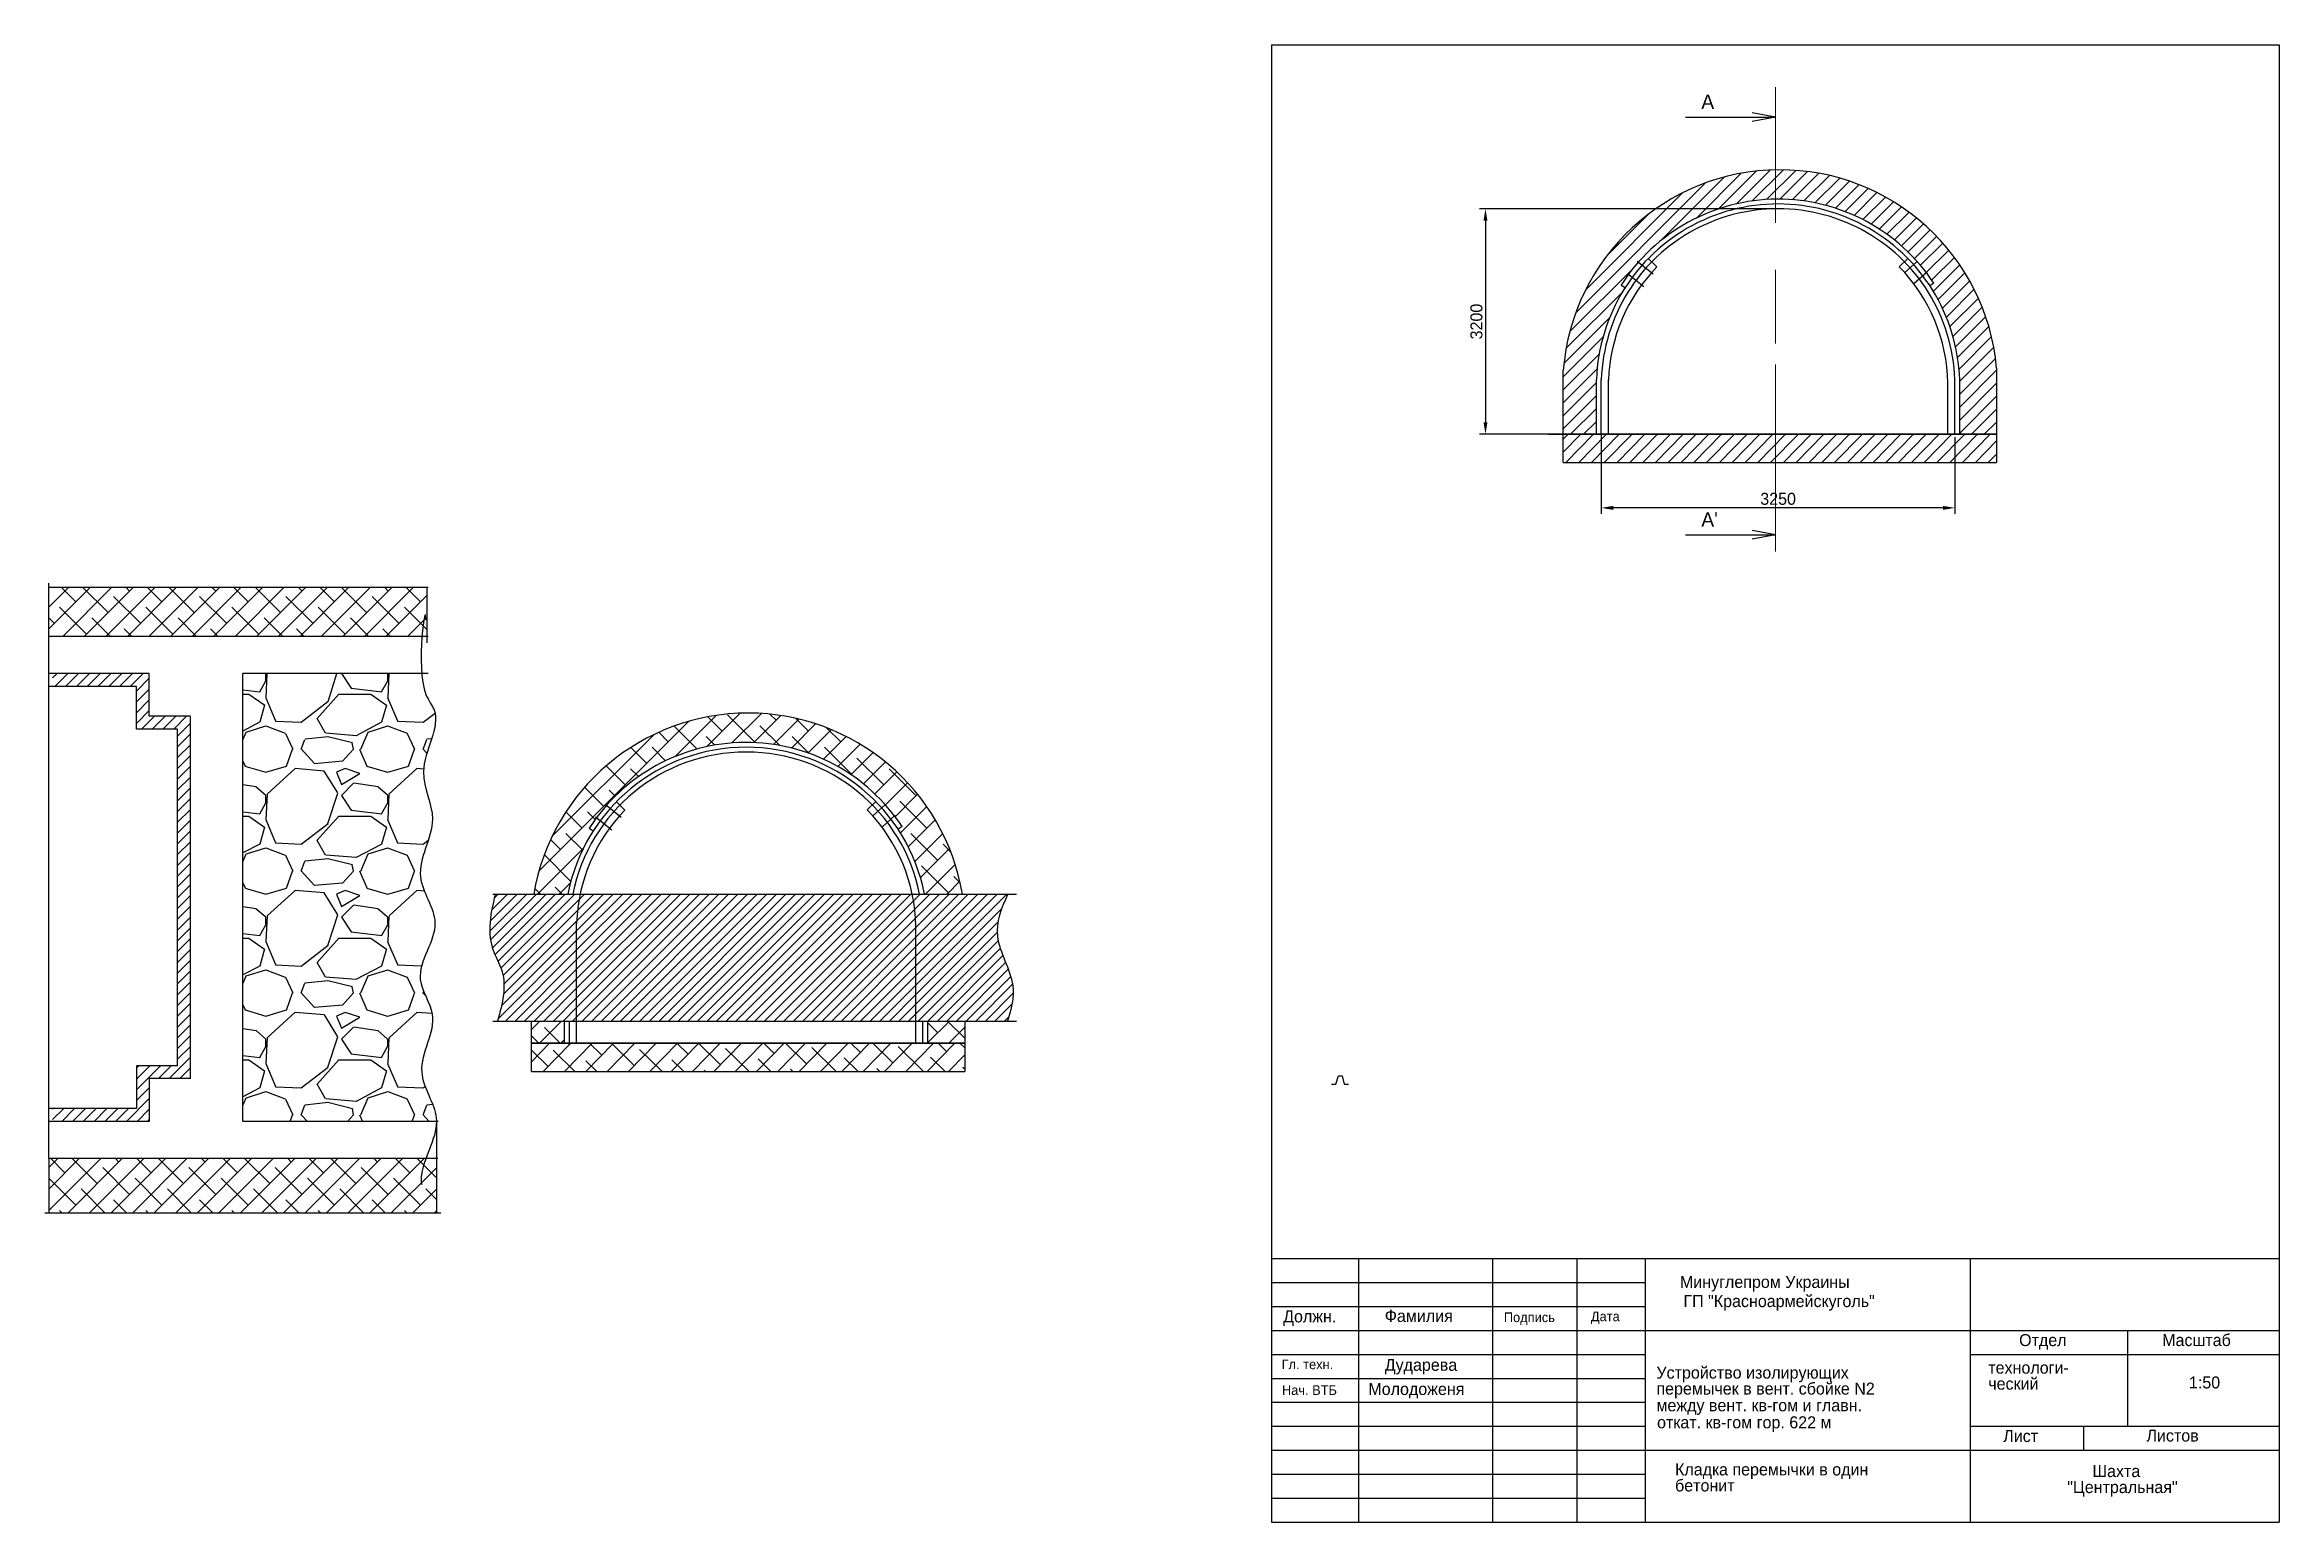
# Model space of a CAD drawing. Header units: millimetres. Extents: x 81 to 547, y -59 to 249.
import ezdxf

# ---------------------------------------------------------------- set-up
doc = ezdxf.new("R2010")
doc.units = ezdxf.units.MM
doc.dimstyles.new('ISO-25', dxfattribs={"dimtxt": 2.5, "dimasz": 2.5, "dimexe": 1.25, "dimexo": 0.625, "dimtad": 1, "dimtxsty": 'Standard', "dimcen": 2.5, "dimadec": 0, "dimazin": 0, "dimtfac": 1, "dimtmove": 0, "dimatfit": 3, "dimfxl": 0, "dimarcsym": 0})

# ---------------------------------------------------------------- blocks, each defined once
blk = doc.blocks.new('*D1')
at = {"color": 0, "lineweight": -2}
for p, q in [((405.45, 167.44), (405.45, 150.78)), ((479.13, 166.73), (479.13, 150.78)), ((476.63, 152.03), (407.95, 152.03))]:
    blk.add_line(p, q, dxfattribs=at)
at = {"color": 0}
for points in [[(407.95, 152.44), (407.95, 151.61), (405.45, 152.03)], [(476.63, 152.44), (476.63, 151.61), (479.13, 152.03)]]:
    blk.add_solid(points, dxfattribs=at)
at = {"layer": 'Defpoints', "color": 0}
for p in [(405.45, 168.07), (479.13, 167.36), (405.45, 152.03)]:
    blk.add_point(p, dxfattribs=at)
at = {"color": 0, "insert": (442.29, 153.9), "char_height": 2.5, "attachment_point": 5}
blk.add_mtext('3250', dxfattribs=at)
blk = doc.blocks.new('*D2')
at = {"color": 0, "lineweight": -2}
for p, q in [((441.11, 214.35), (380.06, 214.35)), ((381.31, 211.85), (381.31, 169.86)), ((440.15, 167.36), (380.06, 167.36))]:
    blk.add_line(p, q, dxfattribs=at)
at = {"color": 0}
for points in [[(380.9, 211.85), (381.73, 211.85), (381.31, 214.35)], [(380.9, 169.86), (381.73, 169.86), (381.31, 167.36)]]:
    blk.add_solid(points, dxfattribs=at)
at = {"layer": 'Defpoints', "color": 0}
for p in [(441.73, 214.35), (381.31, 167.36), (440.78, 167.36)]:
    blk.add_point(p, dxfattribs=at)
at = {"color": 0, "insert": (379.44, 190.85), "char_height": 2.5, "attachment_point": 5, "rotation": 90}
blk.add_mtext('3200', dxfattribs=at)

msp = doc.modelspace()

# ---------------------------------------------------------------- hatches: boundary and pattern name
h = msp.add_hatch()
h.set_pattern_fill('ANSI31', color=256, scale=0.6, style=0)
h.paths.add_polyline_path([(441.73, 222.465, 0.3854287), (397.528, 180.702), (397.528, 167.355), (404.445, 167.355), (404.445, 178.757, -0.1349998), (410.413, 197.929), (409.571, 198.469, -0.2517057), (441.73, 216.352)])
h.paths.add_polyline_path([(441.73, 222.465), (441.73, 216.352, -0.2563067), (474.762, 198.84), (473.927, 198.29, -0.1549431), (480.129, 176.23), (480.129, 167.355), (487.821, 167.355), (487.821, 181.161, 0.3947518)])
h = msp.add_hatch()
h.set_pattern_fill('ANSI31', color=256, scale=0.6, angle=0.6, style=0)
h.paths.add_polyline_path([(441.73, 167.355), (397.528, 167.355), (397.528, 161.455), (441.73, 161.455)])
h.paths.add_polyline_path([(487.821, 167.355), (441.73, 167.355), (441.73, 161.455), (487.821, 161.455)])
h = msp.add_hatch()
h.set_pattern_fill('ANSI38', color=256, style=0)
h.paths.add_polyline_path([(160.779, 135.444), (81.927, 135.444), (81.927, 125.257), (160.779, 125.257)])
h = msp.add_hatch()
h.set_pattern_fill('ANSI31', color=256, scale=0.5, style=0)
h.set_pattern_definition([(45, (46.9733, 0), (-1.122532, 1.122532), [])])
h.paths.add_polyline_path([(111.488, 108.599), (102.883, 108.599), (102.883, 117.509), (82.748, 117.509), (82.748, 114.811), (100.186, 114.811), (100.186, 105.901), (108.79, 105.901), (108.79, 35.799), (100.186, 35.799), (100.186, 26.889), (82.748, 26.889), (82.748, 24.191), (102.883, 24.191), (102.883, 33.101), (111.488, 33.101)])
h = msp.add_hatch()
h.set_pattern_fill('GRAVEL', color=256, style=0)
h.set_pattern_definition([(228.0128, (18.288, 25.4), (-203.200173, -228.60028), [3.4172, -338.305]), (184.9697, (16.002, 22.86), (304.800493, 25.399821), [5.86405, -580.54]), (132.5104, (10.16, 22.352), (253.999815, -279.400273), [4.1348, -409.347]), (267.2737, (0.254, 16.002), (25.39989, 507.9998365), [5.34005, -528.664]), (292.8337, (0, 10.668), (-127.0003606, 304.800173), [5.2363, -518.398]), (357.2737, (2.032, 5.842), (-507.9998365, 25.39989), [5.34005, -528.664]), (37.6942, (7.366, 5.588), (-330.2002086, -253.9997736), [7.06194, -699.131]), (72.2553, (12.954, 9.906), (177.8003557, 558.800162), [6.6672, -660.053]), (121.4296, (14.986, 16.256), (-203.200052, 330.1996116), [5.3581, -530.455]), (175.2364, (12.192, 20.828), (279.39978, -25.399762), [6.1171, -299.739]), (222.3974, (6.096, 21.336), (-304.800009, -279.3996365), [7.9108, -783.168]), (138.8141, (25.4, 15.748), (-177.799887, 152.399766), [2.7, -267.306]), (171.4692, (23.368, 17.526), (330.199496, -50.800128), [5.1368, -508.546]), (225, (18.288, 18.288), (-5e-15, -25.4), [3.592, -32.329]), (203.1986, (16.51, 21.336), (127.00043, 50.80022), [1.9344, -191.506]), (291.8014, (14.732, 20.574), (-25.40002, 76.20005), [2.7357, -134.048]), (30.9638, (15.748, 18.034), (76.19992, 50.80004), [4.4432, -143.663]), (161.565, (19.558, 20.32), (50.80002, -25.39996), [3.2129, -77.109]), (16.3895, (0, 20.574), (254.00014, 76.199841), [4.5009, -445.588]), (70.3462, (4.318, 21.844), (-101.599717, -279.399605), [3.776, -373.822]), (293.1986, (19.558, 25.4), (-50.80022, 127.00043), [3.8688, -189.572]), (343.6105, (21.082, 21.844), (-254.00014, 76.199841), [4.5009, -445.588]), (339.444, (0, 4.826), (-127.000158, 50.79994), [4.3403, -212.677]), (294.7751, (4.064, 3.302), (-126.999704, 279.39987), [3.6367, -360.036]), (66.8014, (19.812, 0), (50.80022, 127.00043), [3.8688, -189.572]), (17.354, (21.336, 3.556), (-330.200018, -101.599847), [4.2578, -421.524]), (69.444, (7.366, 0), (-50.79994, -127.000158), [2.1702, -214.848]), (101.31, (18.288, 0), (-25.39987, 101.59967), [1.2952, -128.22]), (165.9638, (18.034, 1.27), (76.20005, -25.39996), [5.2363, -99.4905]), (186.009, (12.954, 2.54), (253.999625, 25.399941), [4.8527, -480.414]), (303.69, (15.748, 15.748), (-25.4, 50.79995), [3.6632, -87.9178]), (353.1572, (17.78, 12.7), (431.8001786, -50.8002275), [6.3956, -633.16]), (60.9454, (24.13, 11.938), (-101.599764, -177.799576), [2.6151, -258.894]), (90, (25.4, 14.224), (-25.4, 25.4), [1.524, -23.876]), (120.2564, (12.446, 3.302), (101.599785, -177.79991), [3.5287, -349.339]), (48.0128, (10.668, 6.35), (203.200173, 228.60028), [6.8344, -334.888]), (0, (15.24, 11.43), (25.4, 25.4), [6.604, -18.796]), (325.3048, (21.844, 11.43), (-253.99956, 177.800017), [4.0161, -397.593]), (254.0546, (25.146, 9.144), (-25.400065, -101.60024), [3.6983, -181.217]), (207.646, (24.13, 5.588), (-482.5998305, -254.00016), [6.02145, -596.125]), (175.4261, (18.796, 2.794), (-330.200076, 25.399877), [6.3703, -630.658]), (175.4261, (18.796, 2.794), (-330.200076, 25.399877), [6.3703, -630.658])])
edge = h.paths.add_edge_path()
edge.add_spline(control_points=[(162.712, 24.163), (162.712, 24.414), (162.541, 27.81), (156.838, 35.069), (164.402, 45.208), (156.695, 55.111), (165.47, 64.976), (156.567, 75.729), (164.261, 86.524), (157.396, 97.742), (164.618, 107.763), (160.395, 112.536), (159.812, 115.862), (159.668, 117.537)], knot_values=[12.4274158, 12.4274158, 12.4274158, 12.4274158, 13.2266623, 23.2515333, 35.5220121, 43.1796215, 55.3415913, 65.3664631, 77.6876709, 87.6913671, 100.8153565, 104.4267737, 107.5633933, 107.5633933, 107.5633933, 107.5633933], degree=3, periodic=0)
edge.add_line((159.668, 117.537), (122.394, 117.537))
edge.add_line((122.394, 117.537), (122.394, 24.163))
edge.add_line((122.394, 24.163), (162.712, 24.163))
h = msp.add_hatch()
h.set_pattern_fill('ANSI38', color=256, style=0)
h.paths.add_polyline_path([(195.387, 84.726), (194.545, 85.266, -0.5430464), (259.736, 85.636), (258.901, 85.087, -0.0974448), (264.421, 71.55), (272.332, 71.55, 0.8445532), (183.003, 71.55), (190.101, 71.55, -0.0945752)])
h = msp.add_hatch()
h.set_pattern_fill('JIS_WOOD', color=256, scale=2, style=0)
edge = h.paths.add_edge_path()
edge.add_arc((227.261, 64.29), 35.363, 168.15211, 178.02116, ccw=False)
edge.add_line((192.652, 71.55), (174.991, 71.55))
edge.add_spline(control_points=[(174.991, 71.55), (174.405, 69.313), (172.778, 61.048), (177.86, 55.625), (176.603, 48.864), (175.414, 45.098)], knot_values=[8.3493275, 8.3493275, 8.3493275, 8.3493275, 12.5194981, 22.3759302, 33.2738519, 33.2738519, 33.2738519, 33.2738519], degree=3, periodic=0)
edge.add_line((175.414, 45.098), (191.919, 45.098))
edge.add_line((191.919, 45.098), (191.919, 65.511))
h = msp.add_hatch()
h.set_pattern_fill('JIS_WOOD', color=256, scale=2, style=0)
h.paths.add_polyline_path([(262.603, 63.068, 0.0604038), (261.871, 71.55), (192.652, 71.55, 0.0430885), (191.919, 65.511), (191.919, 45.098), (262.603, 45.098)])
h = msp.add_hatch()
h.set_pattern_fill('JIS_WOOD', color=256, scale=2, style=0)
edge = h.paths.add_edge_path()
edge.add_spline(control_points=[(281.725, 45.098), (282.504, 47.563), (283.976, 53.622), (278.007, 62.243), (280.381, 68.612), (281.781, 71.55)], knot_values=[2.516019, 2.516019, 2.516019, 2.516019, 10.0483543, 20.7942123, 29.9712447, 29.9712447, 29.9712447, 29.9712447], degree=3, periodic=0)
edge.add_line((281.781, 71.55), (261.871, 71.55))
edge.add_arc((227.261, 64.29), 35.363, -1.97884, 11.84789, ccw=False)
edge.add_line((262.603, 63.068), (262.603, 45.098))
edge.add_line((262.603, 45.098), (281.725, 45.098))
h = msp.add_hatch()
h.set_pattern_fill('ANSI38', color=256, style=0)
h.paths.add_polyline_path([(189.419, 45.098), (182.502, 45.098), (182.502, 40.482), (189.419, 40.482)])
h = msp.add_hatch()
h.set_pattern_fill('ANSI38', color=256, style=0)
h.paths.add_polyline_path([(272.795, 45.098), (265.103, 45.098), (265.103, 40.482), (272.795, 40.482)])
h = msp.add_hatch()
h.set_pattern_fill('ANSI38', color=256, angle=0.6, style=0)
h.paths.add_polyline_path([(226.704, 40.482), (182.502, 40.482), (182.502, 34.581), (226.704, 34.581)])
h.paths.add_polyline_path([(272.795, 40.482), (226.704, 40.482), (226.704, 34.581), (272.795, 34.581)])
h = msp.add_hatch()
h.set_pattern_fill('ANSI38', color=256, style=0)
h.paths.add_polyline_path([(162.712, 5.135), (162.712, 16.443), (81.927, 16.443), (81.927, 5.135)])

# ---------------------------------------------------------------- linework, layer by layer
for p, q in [((336.73, 248.545), (546.73, 248.545)), ((336.73, 248.545), (336.73, -59.354)), ((546.73, 248.545), (546.73, -59.354)), ((422.965, 233.464), (441.73, 233.464)), ((441.73, 233.464), (436.854, 234.358)), ((441.73, 233.464), (436.854, 232.57)), ((415.248, 203.998), (417.033, 202.248)), ((467.523, 202.282), (469.299, 204.025)), ((468.667, 201.043), (467.523, 202.282)), ((409.571, 198.469), (410.413, 197.929)), ((474.762, 198.84), (473.927, 198.29)), ((397.528, 161.455), (397.528, 180.702)), ((404.445, 167.355), (404.445, 178.757)), ((405.445, 167.355), (405.445, 178.757)), ((406.945, 167.355), (406.945, 178.757)), ((487.821, 181.161), (487.821, 161.455)), ((477.629, 167.355), (477.629, 176.23)), ((479.129, 167.355), (479.129, 176.23)), ((480.129, 167.355), (480.129, 176.23)), ((394.445, 167.355), (487.821, 167.355)), ((487.821, 167.355), (396.18, 167.355)), ((397.528, 161.455), (487.821, 161.455)), ((422.965, 146.415), (441.73, 146.415)), ((441.73, 146.415), (436.854, 147.309)), ((441.73, 146.415), (436.854, 145.521)), ((160.779, 123.895), (160.779, 135.444)), ((102.883, 117.509), (81.829, 117.509)), ((102.883, 108.599), (102.883, 117.509)), ((161.022, 117.537), (122.394, 117.537)), ((122.394, 24.163), (122.394, 117.537)), ((100.186, 114.811), (81.829, 114.811)), ((100.186, 105.901), (100.186, 114.811)), ((111.488, 108.599), (102.883, 108.599)), ((111.488, 33.101), (111.488, 108.599)), ((108.79, 105.901), (100.186, 105.901)), ((108.79, 35.799), (108.79, 105.901)), ((200.222, 90.794), (202.007, 89.044)), ((252.497, 89.078), (254.273, 90.822)), ((253.641, 87.84), (252.497, 89.078)), ((194.545, 85.266), (195.387, 84.726)), ((259.736, 85.636), (258.901, 85.087)), ((174.478, 71.55), (283.582, 71.55)), ((191.919, 40.482), (191.919, 65.553)), ((262.603, 40.482), (262.603, 63.026)), ((174.478, 45.098), (283.582, 45.098)), ((182.502, 34.581), (182.502, 45.098)), ((189.419, 40.482), (189.419, 45.098)), ((190.419, 40.482), (190.419, 45.098)), ((264.103, 40.482), (264.103, 45.098)), ((265.103, 40.482), (265.103, 45.098)), ((272.795, 45.098), (272.795, 34.581)), ((182.502, 40.482), (272.795, 40.482)), ((272.795, 40.482), (182.502, 40.482)), ((108.79, 35.799), (100.186, 35.799)), ((100.186, 35.799), (100.186, 26.889)), ((111.488, 33.101), (102.883, 33.101)), ((102.883, 33.101), (102.883, 24.191)), ((182.502, 34.581), (272.795, 34.581)), ((350.139, 31.942), (350.667, 33.698)), ((350.667, 33.698), (351.458, 33.698)), ((351.458, 33.698), (351.898, 31.942)), ((349.21, 31.942), (350.139, 31.942)), ((351.898, 31.942), (352.777, 31.942)), ((100.186, 26.889), (81.829, 26.889)), ((102.883, 24.191), (81.829, 24.191)), ((163.051, 24.163), (122.394, 24.163)), ((162.712, 24.163), (162.712, 5.072)), ((81.927, 16.443), (81.927, 5.092)), ((81.088, 5.135), (163.653, 5.135)), ((336.73, -4.354), (546.73, -4.354)), ((354.884, -4.354), (354.884, -59.354)), ((382.787, -4.354), (382.787, -59.354)), ((400.377, -4.354), (400.377, -59.354)), ((414.561, -4.354), (414.561, -59.354)), ((482.294, -4.354), (482.294, -59.354)), ((336.73, -9.354), (414.561, -9.354)), ((336.73, -14.354), (414.561, -14.354)), ((336.73, -19.354), (546.73, -19.354)), ((515.125, -19.354), (515.125, -39.354)), ((336.73, -24.354), (414.561, -24.354)), ((482.294, -24.354), (546.73, -24.354)), ((336.73, -29.354), (414.561, -29.354)), ((336.73, -34.354), (414.561, -34.354)), ((336.73, -39.354), (414.561, -39.354)), ((482.294, -39.354), (546.73, -39.354)), ((505.928, -39.354), (505.928, -44.354)), ((336.73, -44.354), (546.73, -44.354)), ((336.73, -49.354), (414.561, -49.354)), ((336.73, -54.354), (414.561, -54.354)), ((336.73, -59.354), (546.73, -59.354))]:
    msp.add_line(p, q)
at = {"lineweight": 5}
for p, q in [((441.73, 211.413), (441.73, 239.668)), ((441.73, 186.263), (441.73, 201.627)), ((441.73, 142.921), (441.73, 181.871))]:
    msp.add_line(p, q, dxfattribs=at)
at = {"lineweight": 30}
for p, q in [((410.914, 200.874), (414.307, 198.164)), ((412.957, 203.444), (416.271, 200.797)), ((471.352, 203.455), (468.619, 201)), ((473.341, 201.172), (470.662, 198.765)), ((197.931, 90.24), (201.244, 87.594)), ((256.326, 90.252), (253.593, 87.796)), ((195.888, 87.67), (199.281, 84.96)), ((258.315, 87.968), (255.636, 85.561))]:
    msp.add_line(p, q, dxfattribs=at)
for points in [[(163, 16.443), (163, 16.443), (81.927, 16.443), (81.927, 136.312)], [(161.022, 135.444), (161.022, 135.444), (81.927, 135.444)], [(161.022, 125.257), (161.022, 125.257), (81.927, 125.257)]]:
    msp.add_lwpolyline(points)
for centre, radius, start, end in [((442.694, 177.172), 45.303, 5.0518, 175.53106), ((442.287, 177.493), 37.863, 358.08761, 178.08761), ((442.287, 177.493), 36.863, 358.08761, 178.08761), ((442.287, 177.493), 38.863, 33.3178, 147.33387), ((442.287, 177.493), 35.363, 135.57199, 178.08761), ((442.287, 177.493), 35.363, 358.08761, 41.7561), ((227.668, 63.968), 45.303, 9.63426, 170.36574), ((227.261, 64.29), 38.863, 33.3178, 147.33387), ((227.261, 64.29), 37.863, 11.05538, 168.94462), ((227.261, 64.29), 36.863, 11.35922, 168.64078), ((227.261, 64.29), 35.363, 135.57199, 178.08761), ((227.261, 64.29), 35.363, 358.08761, 41.7561)]:
    msp.add_arc(centre, radius, start, end)
at = {"start_tangent": (0.0128997, 0.9999168), "end_tangent": (0.3453524, -0.9384731)}
msp.add_spline([(160.483, 128.703), (160.538, 113.139), (162.22, 109.943), (160.007, 97.007), (161.878, 87.18), (159.389, 75.113), (162.418, 65.556), (159.357, 53.786), (161.844, 46.543), (159.644, 34.472), (162.673, 24.916), (159.612, 13.145), (159.674, 11.037)], degree=3, dxfattribs=at)
for points, knots in [([(174.991, 71.55), (174.405, 69.313), (172.778, 61.048), (177.86, 55.625), (176.603, 48.864), (175.414, 45.098)], [8.3493275, 8.3493275, 8.3493275, 8.3493275, 12.5194981, 22.3759302, 33.2738519, 33.2738519, 33.2738519, 33.2738519]), ([(281.781, 71.55), (280.381, 68.612), (278.007, 62.243), (283.976, 53.622), (282.504, 47.563), (281.725, 45.098)], [2.516019, 2.516019, 2.516019, 2.516019, 11.6930514, 22.4389095, 29.9712447, 29.9712447, 29.9712447, 29.9712447])]:
    msp.add_open_spline(points, degree=3, knots=knots)

# ---------------------------------------------------------------- texts
for s, height, p in [('А', 3, (426.288, 235.16)), ("А'", 3, (426.288, 148.111)), ('Минуглепром Украины', 2.5, (421.831, -10.509)), ('ГП "Красноармейскуголь"', 2.5, (422.558, -14.505)), ('Должн.', 2.5, (339.152, -17.691)), ('Фамилия', 2.5, (360.324, -17.595)), ('Подпись', 2, (385.138, -17.634)), ('Дата', 2, (403.281, -17.448)), ('Отдел', 2.5, (492.512, -22.631)), ('Масштаб', 2.5, (522.325, -22.631)), ('Гл. техн.', 2, (338.829, -27.442)), ('Дударева', 2.5, (360.324, -27.79)), ('Устройство изолирующих', 2.5, (416.932, -29.408)), ('технологи-', 2.5, (486.087, -28.378)), ('Нач. ВТБ', 2, (338.899, -32.807)), ('Молодоженя', 2.5, (356.91, -32.825)), ('перемычек в вент. сбойке N2', 2.5, (416.932, -32.741)), ('ческий', 2.5, (486.087, -31.712)), ('1:50', 2.5, (527.9, -31.464)), ('между вент. кв-гом и главн.', 2.5, (416.932, -36.221)), ('откат. кв-гом гор. 622 м', 2.5, (417.068, -39.767)), ('Лист', 2.5, (489.206, -42.625)), ('Листов', 2.5, (519.039, -42.527)), ('бетонит', 2.5, (420.817, -52.92)), ('Кладка перемычки в один', 2.5, (420.817, -49.587)), ('"Центральная"', 2.5, (502.539, -53.264)), ('Шахта', 2.5, (507.777, -49.931))]:
    msp.add_text(s, height=height).set_placement(p)

# ---------------------------------------------------------------- dimensions: what is measured, and where the dimension line sits
dim = msp.add_linear_dim(base=(381.314, 167.355), p1=(441.73, 214.352), p2=(440.779, 167.355), angle=90, text='3200', dimstyle='ISO-25')
dim.commit()
dim.dimension.update_dxf_attribs({"geometry": '*D2', "text_midpoint": (379.439, 190.854)})
dim = msp.add_linear_dim(base=(405.445, 152.027), p1=(479.129, 167.355), p2=(405.445, 168.066), text='3250', dimstyle='ISO-25')
dim.commit()
dim.dimension.update_dxf_attribs({"geometry": '*D1', "text_midpoint": (442.287, 153.902)})

doc.saveas('drawing.dxf')
